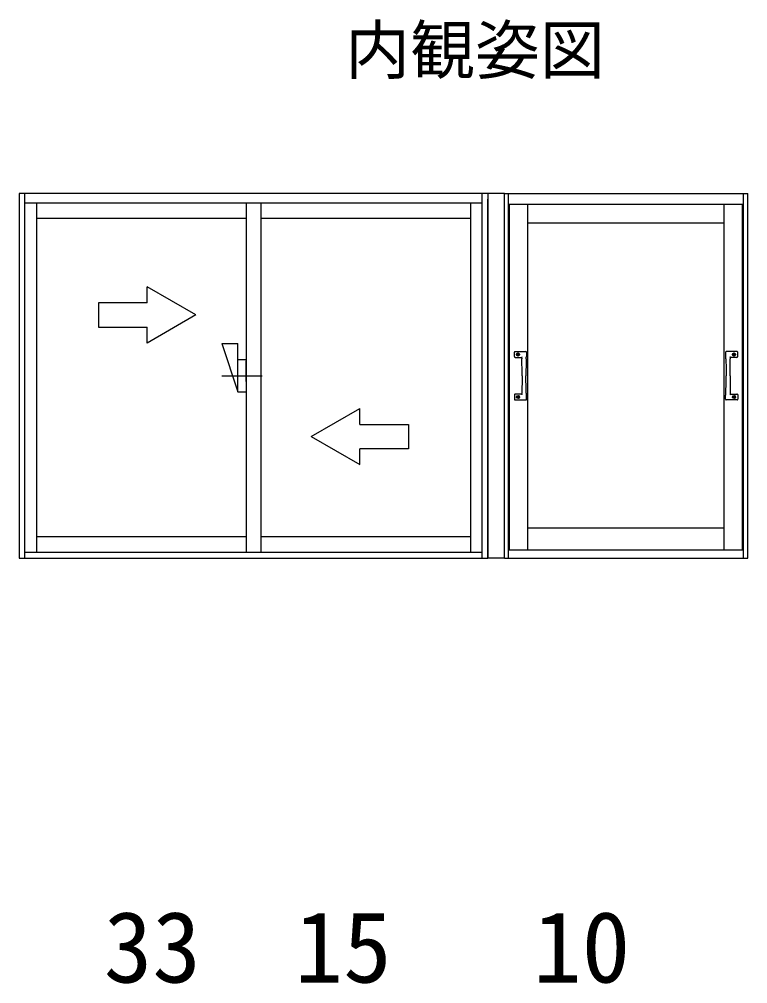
# Model space of a CAD drawing. Units: millimetres, scale not verified. Extents: x -525 to 525, y -782 to 777.
# Drawn here: x 2.8 to 92.6, y -291 to -172 of the extents above; entities that cross this region are included whole.
import ezdxf
from ezdxf.enums import TextEntityAlignment as Align

# ---------------------------------------------------------------- set-up
doc = ezdxf.new("R2010")
doc.units = ezdxf.units.MM
doc.header["$LTSCALE"] = 4
for name, color, linetype in [('0-1_USER1', 3, 'Continuous'), ('0-5_YKK_A1', 4, 'Continuous'), ('0-6_YKK_D', 6, 'Continuous')]:
    doc.layers.add(name, color=color, linetype=linetype)
doc.styles.add('ＭＳ ゴシック', font='')
doc.styles.get('ＭＳ ゴシック').set_extended_font_data('MS Gothic')

msp = doc.modelspace()

# ---------------------------------------------------------------- linework, layer by layer
at = {"layer": '0-5_YKK_A1'}
for p, q in [((60.569, -193.5), (2.819, -193.5)), ((2.819, -193.5), (2.819, -238.5)), ((3.494, -238.5), (3.494, -193.5)), ((59.894, -238.5), (59.894, -193.5)), ((60.569, -193.5), (60.569, -238.5)), ((62.619, -193.5), (60.569, -193.5)), ((62.619, -238.5), (62.619, -193.5)), ((62.619, -193.5), (92.619, -193.5)), ((62.619, -238.5), (62.619, -193.5)), ((63.119, -238.5), (63.119, -193.5)), ((92.119, -238.5), (92.119, -193.5)), ((92.619, -238.5), (92.619, -193.5)), ((59.894, -194.7), (3.494, -194.7)), ((4.944, -194.7), (4.944, -237.8)), ((30.781, -194.7), (30.781, -237.8)), ((32.606, -194.7), (32.606, -237.8)), ((58.444, -194.7), (58.444, -237.8)), ((60.569, -238.5), (60.569, -194.2)), ((63.119, -194.825), (92.119, -194.825)), ((63.269, -237.5), (63.269, -194.825)), ((65.519, -237.5), (65.519, -194.825)), ((89.719, -237.5), (89.719, -194.825)), ((91.969, -237.5), (91.969, -194.825)), ((4.944, -196.55), (30.781, -196.55)), ((32.606, -196.55), (58.444, -196.55)), ((65.519, -197.15), (89.719, -197.15)), ((24.569, -208.5), (18.569, -205.036)), ((18.569, -207), (18.569, -205.036)), ((24.569, -208.5), (18.569, -211.964)), ((18.569, -211.964), (18.569, -210)), ((27.781, -212), (29.781, -212)), ((27.781, -212), (29.781, -218)), ((29.781, -218), (29.781, -212)), ((29.781, -214), (30.781, -214)), ((30.781, -215.275), (30.781, -214.15)), ((63.854, -213.64), (63.854, -213.1)), ((63.876, -213.693), (63.894, -213.711)), ((63.929, -213.025), (65.279, -213.025)), ((63.947, -213.734), (64.719, -213.743)), ((64.201, -213.357), (64.201, -213.392)), ((64.261, -213.357), (64.201, -213.357)), ((64.261, -213.392), (64.201, -213.392)), ((64.321, -213.272), (64.286, -213.272)), ((64.286, -213.272), (64.286, -213.332)), ((64.286, -213.417), (64.286, -213.477)), ((64.321, -213.477), (64.286, -213.477)), ((64.321, -213.272), (64.321, -213.332)), ((64.321, -213.417), (64.321, -213.477)), ((64.406, -213.357), (64.346, -213.357)), ((64.406, -213.392), (64.346, -213.392)), ((64.406, -213.357), (64.406, -213.392)), ((64.719, -213.743), (64.719, -213.743)), ((64.779, -213.846), (64.78, -213.908)), ((65.304, -213.9), (65.305, -213.841)), ((65.312, -213.706), (65.325, -213.693)), ((65.354, -213.1), (65.354, -213.623)), ((89.884, -213.1), (89.884, -213.623)), ((89.926, -213.706), (89.913, -213.693)), ((89.933, -213.9), (89.932, -213.841)), ((91.309, -213.025), (89.959, -213.025)), ((90.459, -213.846), (90.458, -213.908)), ((91.291, -213.734), (90.519, -213.743)), ((90.519, -213.743), (90.519, -213.743)), ((90.831, -213.357), (90.831, -213.392)), ((90.831, -213.357), (90.891, -213.357)), ((90.831, -213.392), (90.891, -213.392)), ((90.916, -213.272), (90.951, -213.272)), ((90.916, -213.272), (90.916, -213.332)), ((90.916, -213.417), (90.916, -213.477)), ((90.916, -213.477), (90.951, -213.477)), ((90.951, -213.272), (90.951, -213.332)), ((90.951, -213.417), (90.951, -213.477)), ((90.976, -213.357), (91.036, -213.357)), ((90.976, -213.392), (91.036, -213.392)), ((91.036, -213.357), (91.036, -213.392)), ((91.362, -213.693), (91.344, -213.711)), ((91.384, -213.64), (91.384, -213.1)), ((30.781, -216.725), (30.781, -215.275)), ((27.781, -216), (32.781, -216)), ((29.781, -216.963), (29.781, -216.864)), ((30.781, -216.725), (30.781, -217.85)), ((29.781, -218), (30.781, -218)), ((63.854, -218.36), (63.854, -218.9)), ((63.894, -218.289), (63.876, -218.307)), ((64.719, -218.257), (63.947, -218.266)), ((64.201, -218.607), (64.201, -218.642)), ((64.261, -218.607), (64.201, -218.607)), ((64.261, -218.642), (64.201, -218.642)), ((64.321, -218.522), (64.286, -218.522)), ((64.286, -218.522), (64.286, -218.582)), ((64.286, -218.667), (64.286, -218.727)), ((64.321, -218.727), (64.286, -218.727)), ((64.321, -218.522), (64.321, -218.582)), ((64.321, -218.667), (64.321, -218.727)), ((64.406, -218.607), (64.346, -218.607)), ((64.406, -218.642), (64.346, -218.642)), ((64.406, -218.607), (64.406, -218.642)), ((64.719, -218.257), (64.719, -218.257)), ((64.78, -218.097), (64.779, -218.154)), ((65.305, -218.159), (65.304, -218.098)), ((65.325, -218.307), (65.312, -218.294)), ((65.354, -218.9), (65.354, -218.377)), ((89.884, -218.9), (89.884, -218.377)), ((89.913, -218.307), (89.926, -218.294)), ((89.932, -218.159), (89.934, -218.098)), ((90.458, -218.097), (90.459, -218.154)), ((90.519, -218.257), (91.291, -218.266)), ((90.519, -218.257), (90.519, -218.257)), ((90.831, -218.607), (90.831, -218.642)), ((90.831, -218.607), (90.891, -218.607)), ((90.831, -218.642), (90.891, -218.642)), ((90.916, -218.522), (90.951, -218.522)), ((90.916, -218.522), (90.916, -218.582)), ((90.916, -218.667), (90.916, -218.727)), ((90.916, -218.727), (90.951, -218.727)), ((90.951, -218.522), (90.951, -218.582)), ((90.951, -218.667), (90.951, -218.727)), ((90.976, -218.607), (91.036, -218.607)), ((90.976, -218.642), (91.036, -218.642)), ((91.036, -218.607), (91.036, -218.642)), ((91.344, -218.289), (91.362, -218.307)), ((91.384, -218.36), (91.384, -218.9)), ((38.819, -223.5), (44.819, -220.036)), ((44.819, -222), (44.819, -220.036)), ((63.929, -218.975), (65.279, -218.975)), ((91.309, -218.975), (89.959, -218.975)), ((38.819, -223.5), (44.819, -226.964)), ((44.819, -226.964), (44.819, -225)), ((65.519, -234.75), (89.719, -234.75)), ((30.781, -235.875), (4.944, -235.875)), ((58.444, -235.875), (32.606, -235.875)), ((59.894, -237.8), (3.494, -237.8)), ((92.119, -237.5), (63.119, -237.5)), ((2.819, -238.5), (60.569, -238.5)), ((62.619, -238.5), (60.569, -238.5)), ((62.619, -238.5), (92.619, -238.5))]:
    msp.add_line(p, q, dxfattribs=at)
for points in [[(18.569, -207), (12.569, -207), (12.569, -210), (18.569, -210)], [(64.719, -213.743), (64.758, -213.744), (64.775, -213.745)], [(64.779, -213.84), (64.779, -213.843), (64.779, -213.846)], [(64.8, -216), (64.799, -215.761), (64.799, -215.522), (64.797, -215.238), (64.795, -214.956), (64.792, -214.673), (64.788, -214.393), (64.784, -214.117), (64.78, -213.906)], [(65.304, -213.898), (65.3, -214.112), (65.296, -214.387), (65.292, -214.666), (65.289, -214.946), (65.287, -215.231), (65.285, -215.516), (65.285, -215.758), (65.284, -216)], [(65.305, -213.841), (65.306, -213.828), (65.306, -213.827)], [(65.306, -213.827), (65.307, -213.796), (65.308, -213.767), (65.309, -213.74), (65.311, -213.717), (65.312, -213.702), (65.314, -213.692), (65.314, -213.688), (65.314, -213.688)], [(89.932, -213.827), (89.931, -213.796), (89.93, -213.767), (89.929, -213.74), (89.927, -213.717), (89.925, -213.702), (89.924, -213.692), (89.924, -213.688), (89.924, -213.688)], [(89.932, -213.841), (89.932, -213.828), (89.932, -213.827)], [(89.934, -213.898), (89.938, -214.112), (89.942, -214.387), (89.946, -214.666), (89.949, -214.946), (89.951, -215.231), (89.952, -215.516), (89.953, -215.758), (89.953, -216)], [(90.438, -216), (90.438, -215.761), (90.439, -215.522), (90.441, -215.238), (90.443, -214.956), (90.446, -214.673), (90.449, -214.393), (90.454, -214.117), (90.458, -213.906)], [(90.459, -213.84), (90.459, -213.843), (90.459, -213.846)], [(90.519, -213.743), (90.48, -213.744), (90.463, -213.745)], [(64.8, -216), (64.799, -216.239), (64.799, -216.478), (64.797, -216.762), (64.795, -217.044), (64.792, -217.327), (64.788, -217.607), (64.784, -217.883), (64.78, -218.099)], [(65.304, -218.1), (65.3, -217.889), (65.296, -217.613), (65.292, -217.334), (65.289, -217.054), (65.287, -216.769), (65.285, -216.484), (65.285, -216.242), (65.284, -216)], [(89.934, -218.1), (89.938, -217.889), (89.942, -217.613), (89.946, -217.334), (89.949, -217.054), (89.951, -216.769), (89.952, -216.484), (89.953, -216.242), (89.953, -216)], [(90.438, -216), (90.438, -216.239), (90.439, -216.478), (90.441, -216.762), (90.443, -217.044), (90.446, -217.327), (90.449, -217.607), (90.454, -217.883), (90.458, -218.099)], [(64.719, -218.257), (64.758, -218.256), (64.775, -218.255)], [(64.779, -218.154), (64.779, -218.168), (64.778, -218.181)], [(65.305, -218.162), (65.305, -218.16), (65.305, -218.159)], [(89.932, -218.162), (89.932, -218.16), (89.932, -218.159)], [(90.459, -218.154), (90.459, -218.168), (90.46, -218.181)], [(90.519, -218.257), (90.48, -218.256), (90.463, -218.255)], [(44.819, -222), (50.819, -222), (50.819, -225), (44.819, -225)]]:
    msp.add_lwpolyline(points, dxfattribs=at)
for centre, radius in [((64.304, -213.375), 0.2), ((64.304, -213.375), 0.188), ((90.934, -213.375), 0.2), ((90.934, -213.375), 0.188), ((64.304, -218.625), 0.2), ((64.304, -218.625), 0.188), ((90.934, -218.625), 0.2), ((90.934, -218.625), 0.188)]:
    msp.add_circle(centre, radius, dxfattribs=at)
for centre, radius, start, end in [((64.261, -213.332), 0.025, 270, 0), ((64.261, -213.417), 0.025, 0, 90), ((64.346, -213.332), 0.025, 180, 270), ((64.346, -213.417), 0.025, 90, 180), ((63.613, -213.834), 1.166, 359.74719, 7.19057), ((91.625, -213.834), 1.166, 172.80943, 180.25281), ((90.891, -213.332), 0.025, 270, 0), ((90.891, -213.417), 0.025, 0, 90), ((90.976, -213.332), 0.025, 180, 270), ((90.976, -213.417), 0.025, 90, 180), ((64.261, -218.582), 0.025, 270, 0), ((64.261, -218.667), 0.025, 0, 90), ((64.346, -218.582), 0.025, 180, 270), ((64.346, -218.667), 0.025, 90, 180), ((63.724, -218.177), 1.054, 352.71162, 359.79125), ((66.474, -218.168), 1.169, 179.67394, 187.06236), ((88.764, -218.168), 1.169, 352.93764, 0.32606), ((91.514, -218.177), 1.054, 180.20875, 187.28838), ((90.891, -218.582), 0.025, 270, 0), ((90.891, -218.667), 0.025, 0, 90), ((90.976, -218.582), 0.025, 180, 270), ((90.976, -218.667), 0.025, 90, 180)]:
    msp.add_arc(centre, radius, start, end, dxfattribs=at)
for centre, major_axis, ratio, start_param, end_param in [((63.929, -213.1), (-0.0532, 0.0532), 0.99628, 5.4996506, 7.06672), ((63.929, -213.64), (-0.053, 0.0535), 0.996248, 0.787871, 1.5707963), ((63.947, -213.659), (0.075, -0.0006), 0.998738, 3.1478025, 4.7136154), ((64.858, -213.651), (0.0844, -0.0562), 0.985843, 3.7245453, 4.2539951), ((65.279, -213.1), (0.0532, 0.0532), 0.99628, 5.4996506, 7.06672), ((65.254, -213.623), (0.0707, 0.0713), 0.996248, 4.712389, 5.4953143), ((89.959, -213.1), (-0.0532, 0.0532), 0.99628, 5.4996506, 7.06672), ((89.984, -213.623), (-0.0707, 0.0713), 0.996248, 0.787871, 1.5707963), ((90.38, -213.651), (-0.0844, -0.0562), 0.985843, 2.0291902, 2.55864), ((91.29, -213.659), (-0.075, -0.0006), 0.998738, 1.5695699, 3.1353828), ((91.309, -213.1), (0.0532, 0.0532), 0.99628, 5.4996506, 7.06672), ((91.309, -213.64), (0.053, 0.0535), 0.996248, 4.712389, 5.4953143), ((63.929, -218.36), (-0.053, -0.0535), 0.996248, 4.712389, 5.4953143), ((63.929, -218.9), (-0.0532, -0.0532), 0.99628, 5.4996506, 7.06672), ((63.947, -218.341), (0.075, 0.0006), 0.998738, 1.5695699, 3.1353828), ((64.858, -218.349), (0.0844, 0.0562), 0.985843, 2.0292017, 2.55864), ((65.279, -218.9), (0.0532, -0.0532), 0.99628, 5.4996506, 7.06672), ((65.254, -218.377), (0.0707, -0.0713), 0.996248, 0.787871, 1.5707963), ((89.984, -218.377), (-0.0707, -0.0713), 0.996248, 4.712389, 5.4953143), ((89.959, -218.9), (-0.0532, -0.0532), 0.99628, 5.4996506, 7.06672), ((90.38, -218.349), (-0.0844, 0.0562), 0.985843, 3.7245453, 4.2539836), ((91.29, -218.341), (-0.075, 0.0006), 0.998738, 3.1478025, 4.7136154), ((91.309, -218.9), (0.0532, -0.0532), 0.99628, 5.4996506, 7.06672), ((91.309, -218.36), (0.053, -0.0535), 0.996248, 0.787871, 1.5707963)]:
    msp.add_ellipse(centre, major_axis=major_axis, ratio=ratio, start_param=start_param, end_param=end_param, dxfattribs=at)

# ---------------------------------------------------------------- texts
at = {"layer": '0-1_USER1', "style": 'ＭＳ ゴシック'}
msp.add_text('内観姿図', height=5.865, dxfattribs=at).set_placement((43, -180.5), align=Align.BOTTOM_LEFT)
at = {"layer": '0-6_YKK_D', "style": 'ＭＳ ゴシック'}
for s, p in [('33', (13.234, -293.501)), ('15', (36.756, -293.501)), ('10', (66.17, -293.501))]:
    msp.add_text(s, height=8.798, dxfattribs=at).set_placement(p, align=Align.BOTTOM_LEFT)

doc.saveas('drawing.dxf')
